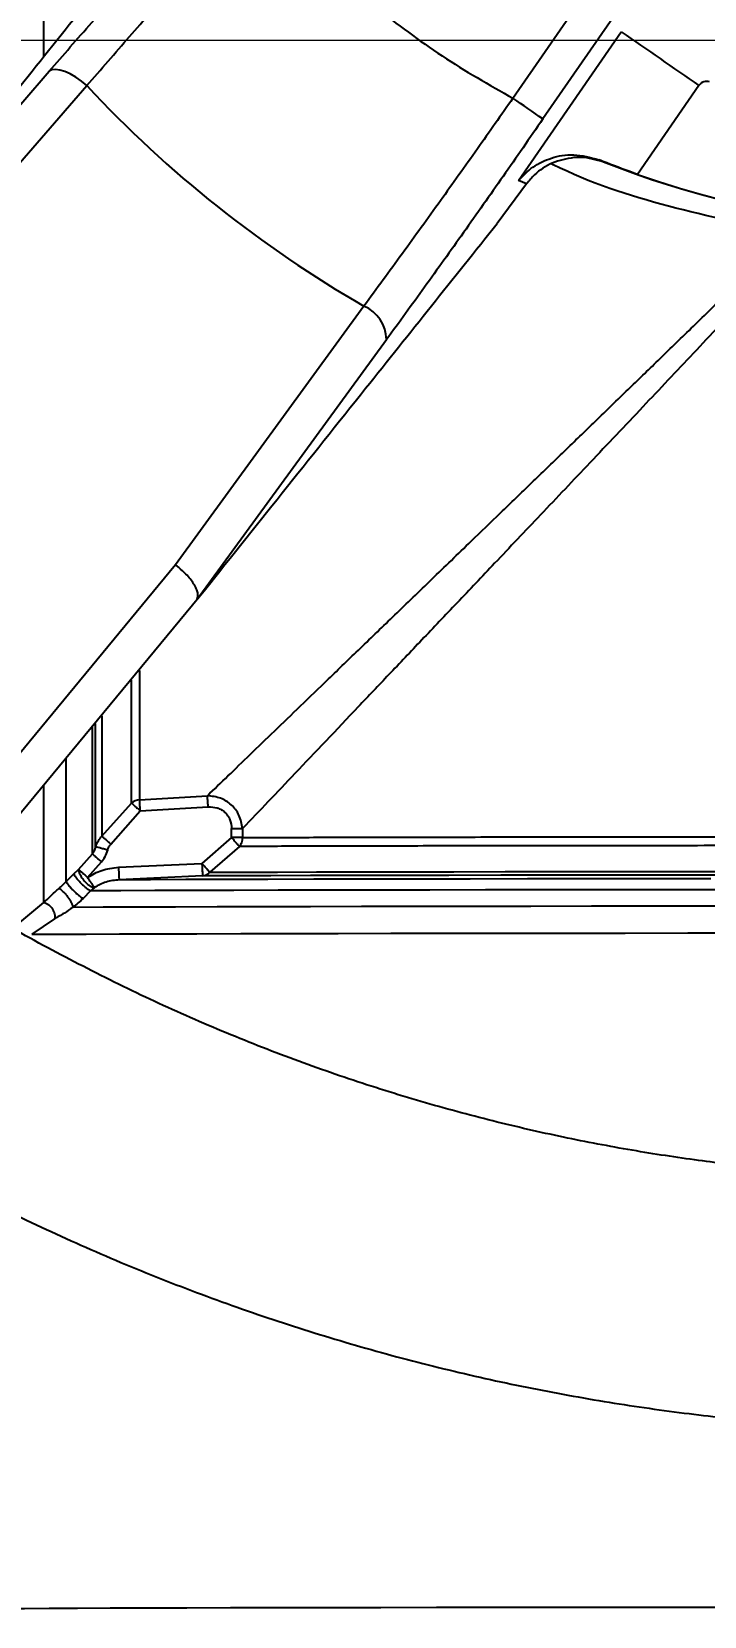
# Model space of a CAD drawing. Header units: millimetres. Extents: x 2371 to 4515, y 843 to 2359.
# Drawn here: x 3152.9 to 3206.2, y 1064 to 1189.6 of the extents above; entities that cross this region are included whole.
import ezdxf

# ---------------------------------------------------------------- set-up
doc = ezdxf.new("R2010")
doc.units = ezdxf.units.MM
doc.linetypes.add('CENTER2', pattern=[28.575, 19.05, -3.175, 3.175, -3.175])
doc.layers.add('AM_5', color=3, linetype='Continuous', lineweight=25)
doc.layers.add('中心线', color=1, linetype='CENTER2', lineweight=13)
doc.styles.add('SLDTEXTSTYLE1', font='txt.shx', dxfattribs={"width": 0.7, "bigfont": 'gbcbig.shx'})
doc.dimstyles.new('SLDDIMSTYLE12$0', dxfattribs={"dimtxt": 12, "dimasz": 10, "dimexe": 0, "dimexo": 0.0625, "dimgap": 0.875, "dimtad": 1, "dimdec": 1, "dimlfac": 1.8, "dimrnd": 1e-09, "dimzin": 12, "dimdsep": 46, "dimtxsty": 'SLDTEXTSTYLE1', "dimcen": 0.09, "dimdle": 8.16, "dimclrd": 3, "dimclre": 3, "dimadec": 0, "dimazin": 3, "dimtfac": 1, "dimtdec": 1, "dimtofl": 0, "dimtmove": 0, "dimatfit": 3, "dimfxl": 0, "dimfrac": 2, "dimtolj": 1, "dimlwd": 5, "dimlwe": 5, "dimarcsym": 0})

# ---------------------------------------------------------------- blocks, each defined once
blk = doc.blocks.new('*D59')
at = {"layer": 'AM_5', "color": 3, "lineweight": 5, "transparency": 16777216}
blk.add_line((3181.63, 1247.54), (3031.29, 1247.54), dxfattribs=at)
at = {"layer": 'AM_5', "color": 3, "linetype": 'Continuous', "lineweight": 5, "transparency": 16777216}
for p, q in [((3031.29, 1237.54), (3031.29, 1015.91)), ((3160.92, 1005.91), (3031.29, 1005.91))]:
    blk.add_line(p, q, dxfattribs=at)
at = {"layer": 'AM_5', "color": 3, "transparency": 16777216}
for points in [[(3029.62, 1237.54), (3032.95, 1237.54), (3031.29, 1247.54)], [(3029.62, 1015.91), (3032.95, 1015.91), (3031.29, 1005.91)]]:
    blk.add_solid(points, dxfattribs=at)
at = {"layer": 'Defpoints', "color": 0, "transparency": 16777216}
for p in [(3181.69, 1247.54), (3031.29, 1005.91), (3160.98, 1005.91)]:
    blk.add_point(p, dxfattribs=at)
at = {"layer": 'AM_5', "color": 0, "transparency": 16777216, "insert": (3024.41, 1079.82), "char_height": 12, "attachment_point": 5, "rotation": 90, "style": 'SLDTEXTSTYLE1'}
blk.add_mtext('\\A1;245', dxfattribs=at)

msp = doc.modelspace()

# ---------------------------------------------------------------- linework, layer by layer
at = {"color": 7, "linetype": 'Continuous', "lineweight": 25}
for p, q in [((3191.062, 1184.356), (3197.172, 1193.211)), ((3200.083, 1192.342), (3193.437, 1182.711)), ((3191.512, 1177.844), (3199.646, 1189.631)), ((3137.608, 1167.257), (3154.294, 1186.494)), ((3140.629, 1166.19), (3157.285, 1185.353)), ((3205.807, 1185.363), (3200.943, 1178.316)), ((3196.817, 1179.656), (3195.887, 1179.658)), ((3196.822, 1179.654), (3196.817, 1179.656)), ((3198.235, 1179.319), (3196.822, 1179.654)), ((3197.872, 1179.479), (3198.235, 1179.319)), ((3192.133, 1177.57), (3189.805, 1174.431)), ((3192.133, 1177.57), (3191.512, 1177.844)), ((3179.25, 1167.884), (3164.306, 1147.36)), ((3166.031, 1144.653), (3181.041, 1165.223)), ((3164.306, 1147.36), (3142.594, 1121.075)), ((3149.728, 1124.944), (3166.168, 1144.802)), ((3158.477, 1125.857), (3160.809, 1128.49)), ((3161.464, 1128.746), (3166.841, 1129.066)), ((3161.517, 1127.867), (3166.893, 1128.187)), ((3159.184, 1125.228), (3161.517, 1127.867)), ((3168.757, 1125.753), (3166.404, 1123.704)), ((3168.757, 1125.753), (3168.757, 1126.459)), ((3169.623, 1126.46), (3169.623, 1125.754)), ((3156.627, 1123.227), (3157.728, 1124.457)), ((3169.37, 1125.047), (3167.022, 1122.999)), ((3156.239, 1122.867), (3156.627, 1123.227)), ((3157.334, 1122.593), (3158.435, 1123.825)), ((3159.79, 1123.398), (3166.404, 1123.704)), ((3155.647, 1122.275), (3156.239, 1122.867)), ((3157.35, 1122.569), (3157.334, 1122.593)), ((3157.878, 1121.797), (3157.583, 1121.526)), ((3166.449, 1122.708), (3159.837, 1122.401)), ((3151.972, 1119.017), (3153.879, 1120.612)), ((3157.583, 1121.526), (3156.992, 1120.934)), ((3154.718, 1119.301), (3152.908, 1118.086))]:
    msp.add_line(p, q, dxfattribs=at)
at = {"color": 7, "linetype": 'Continuous', "lineweight": 25, "flags": 128}
for points in [[(3153.88, 1187.678), (3153.88, 1190.683), (3153.88, 1195.816), (3153.88, 1200.916), (3153.88, 1205.959), (3153.88, 1210.921), (3153.88, 1215.779), (3153.88, 1220.51)], [(3157.285, 1185.353), (3156.855, 1185.709), (3156.41, 1186.022), (3155.964, 1186.28), (3155.536, 1186.473), (3155.142, 1186.594), (3154.795, 1186.638), (3154.508, 1186.605), (3154.294, 1186.494)], [(3160.809, 1128.49), (3160.809, 1131.062), (3160.81, 1133.947), (3160.81, 1137.129), (3160.81, 1138.222)], [(3161.464, 1138.993), (3161.464, 1137.348), (3161.464, 1134.18), (3161.464, 1131.308), (3161.464, 1128.746)], [(3157.728, 1124.457), (3157.728, 1126.932), (3157.728, 1129.715), (3157.728, 1132.793), (3157.728, 1134.518)], [(3157.978, 1125.02), (3157.978, 1127.478), (3157.978, 1130.235), (3157.978, 1133.278), (3157.978, 1134.805)], [(3158.477, 1135.401), (3158.477, 1134.475), (3158.477, 1131.292), (3158.477, 1128.414), (3158.477, 1125.857)], [(3155.647, 1122.275), (3155.647, 1124.762), (3155.647, 1127.565), (3155.647, 1130.67), (3155.647, 1131.989)], [(3153.879, 1120.612), (3153.879, 1122.917), (3153.879, 1125.531), (3153.88, 1128.443), (3153.88, 1129.849)], [(3159.79, 1123.398), (3159.799, 1123.206), (3159.807, 1123.021), (3159.815, 1122.85), (3159.822, 1122.7), (3159.828, 1122.576), (3159.833, 1122.483), (3159.835, 1122.424), (3159.837, 1122.401)], [(3167.022, 1122.999), (3169.553, 1123.008), (3172.382, 1123.016), (3175.495, 1123.024), (3178.875, 1123.032), (3182.505, 1123.039), (3186.364, 1123.045), (3190.432, 1123.051), (3194.689, 1123.056), (3199.11, 1123.061), (3203.674, 1123.065), (3208.356, 1123.068)], [(3206.759, 1122.483), (3201.786, 1122.48), (3196.932, 1122.476), (3192.222, 1122.471), (3187.679, 1122.466), (3183.326, 1122.46), (3179.184, 1122.453), (3175.274, 1122.446), (3171.615, 1122.438), (3168.226, 1122.429), (3165.123, 1122.42), (3162.322, 1122.411), (3159.837, 1122.401)], [(3208.185, 1122.778), (3203.458, 1122.775), (3198.85, 1122.771), (3194.385, 1122.766), (3190.087, 1122.761), (3185.979, 1122.755), (3182.083, 1122.749), (3178.418, 1122.741), (3175.005, 1122.734), (3171.862, 1122.726), (3169.005, 1122.717), (3166.449, 1122.708)], [(3208.029, 1121.614), (3203.061, 1121.611), (3198.199, 1121.607), (3193.465, 1121.603), (3188.881, 1121.597), (3184.469, 1121.592), (3180.248, 1121.585), (3176.239, 1121.578), (3172.46, 1121.571), (3168.928, 1121.563), (3165.66, 1121.554), (3162.671, 1121.545), (3159.974, 1121.536), (3157.583, 1121.526)], [(3207.272, 1120.309), (3202.22, 1120.306), (3197.279, 1120.302), (3192.471, 1120.298), (3187.817, 1120.292), (3183.341, 1120.286), (3179.062, 1120.28), (3175, 1120.273), (3171.175, 1120.265), (3167.603, 1120.257), (3164.302, 1120.248), (3161.288, 1120.239), (3158.572, 1120.229), (3156.17, 1120.219)], [(3152.908, 1118.086), (3154.912, 1118.097), (3157.234, 1118.107), (3159.866, 1118.116), (3162.794, 1118.126), (3166.005, 1118.134), (3169.486, 1118.143), (3173.22, 1118.151), (3177.192, 1118.158), (3181.382, 1118.165), (3185.772, 1118.171), (3190.342, 1118.176), (3195.073, 1118.181), (3199.942, 1118.185), (3204.927, 1118.188), (3210.007, 1118.191)], [(3148.624, 1064.621), (3149.515, 1064.633), (3150.759, 1064.644), (3152.35, 1064.654), (3154.281, 1064.665), (3156.542, 1064.675), (3159.123, 1064.685), (3162.013, 1064.695), (3165.198, 1064.704), (3168.663, 1064.712), (3172.392, 1064.72), (3176.369, 1064.728), (3180.574, 1064.735), (3184.988, 1064.741), (3189.592, 1064.746), (3194.363, 1064.751), (3199.28, 1064.756), (3204.319, 1064.759), (3209.459, 1064.762)]]:
    msp.add_lwpolyline(points, dxfattribs=at)
at = {"color": 7, "linetype": 'Continuous', "lineweight": 25}
for centre, radius, start, end in [((3225.915, 1249.037), 75, 250.55137, 332.45778), ((3898.816, 2192.518), 1222.547, 235.11742, 235.46867), ((3225.915, 1249.105), 93.672, 222.88982, 240.12065), ((2924.076, 796.159), 471.146, 55.13015, 55.48148), ((3225.915, 1249.024), 75, 248.34145, 281.16149), ((3177.985, 1165.1), 3.059, 2.31011, 65.56225), ((3161.504, 1127.68), 1.067, 92.13356, 130.59749), ((3168.489, 1125.753), 1.135, 340.37219, 0.07572), ((3168.595, 1125.712), 1.021, 319.34999, 340.50208), ((3166.39, 1123.534), 0.828, 274.11758, 319.73569)]:
    msp.add_arc(centre, radius, start, end, dxfattribs=at)
for points, knots in [([(3225.482, 1078.805), (3228.043, 1078.83), (3231.623, 1078.865), (3236.892, 1079.144), (3241.357, 1079.479), (3246.673, 1080.044), (3252.242, 1080.818), (3258.055, 1081.828), (3264.026, 1083.084), (3270.102, 1084.595), (3276.24, 1086.365), (3282.406, 1088.399), (3288.569, 1090.699), (3294.706, 1093.264), (3300.794, 1096.094), (3306.814, 1099.188), (3312.746, 1102.543), (3318.575, 1106.155), (3324.285, 1110.021), (3329.861, 1114.135), (3335.288, 1118.492), (3340.554, 1123.086), (3345.645, 1127.911), (3350.55, 1132.958), (3355.257, 1138.221), (3359.755, 1143.691), (3364.033, 1149.36), (3368.081, 1155.217), (3371.891, 1161.253), (3375.453, 1167.459), (3378.758, 1173.824), (3381.799, 1180.336), (3384.568, 1186.986), (3387.058, 1193.76), (3389.264, 1200.648), (3391.178, 1207.637), (3392.797, 1214.714), (3394.115, 1221.868), (3395.128, 1229.085), (3395.832, 1236.352), (3396.225, 1243.656), (3396.304, 1250.984), (3396.067, 1258.322), (3395.513, 1265.657), (3394.641, 1272.974), (3393.45, 1280.261), (3391.942, 1287.504), (3390.117, 1294.689), (3387.977, 1301.802), (3385.523, 1308.829), (3382.758, 1315.758), (3379.685, 1322.574), (3376.308, 1329.265), (3372.631, 1335.816), (3368.657, 1342.216), (3364.392, 1348.452), (3359.841, 1354.51), (3355.009, 1360.378), (3349.902, 1366.045), (3344.525, 1371.497), (3339.078, 1376.545), (3333.605, 1381.197), (3328.147, 1385.466), (3322.522, 1389.509), (3316.74, 1393.317), (3310.813, 1396.885), (3304.75, 1400.207), (3298.565, 1403.278), (3292.268, 1406.091), (3285.874, 1408.643), (3279.399, 1410.929), (3272.862, 1412.945), (3266.287, 1414.688), (3259.714, 1416.153), (3253.22, 1417.334), (3246.93, 1418.231), (3241.407, 1418.815), (3236.524, 1419.182), (3231.7, 1419.422), (3225.725, 1419.539), (3220.209, 1419.429), (3214.939, 1419.157), (3210.475, 1418.82), (3205.159, 1418.255), (3199.59, 1417.481), (3193.776, 1416.471), (3187.805, 1415.215), (3181.729, 1413.705), (3175.591, 1411.934), (3169.426, 1409.9), (3163.262, 1407.6), (3157.126, 1405.035), (3151.038, 1402.205), (3145.018, 1399.111), (3139.085, 1395.756), (3133.256, 1392.144), (3127.546, 1388.278), (3121.971, 1384.164), (3116.544, 1379.807), (3111.278, 1375.213), (3106.187, 1370.388), (3101.282, 1365.341), (3096.575, 1360.078), (3092.077, 1354.608), (3087.799, 1348.94), (3083.75, 1343.082), (3079.94, 1337.046), (3076.379, 1330.84), (3073.074, 1324.475), (3070.031, 1317.963), (3067.269, 1311.312), (3064.932, 1305.03), (3063.654, 1300.924), (3063.09, 1299.116)], [0, 0, 0, 0, 0.0102074, 0.014274, 0.021037, 0.0280561, 0.0355867, 0.0434511, 0.0515783, 0.0599113, 0.0684099, 0.0770439, 0.085791, 0.0946336, 0.1035582, 0.112554, 0.1216124, 0.1307262, 0.1398897, 0.1490979, 0.1583469, 0.1676331, 0.1769537, 0.1863062, 0.1956884, 0.2050985, 0.2145348, 0.2239961, 0.233481, 0.2429885, 0.2525178, 0.262068, 0.2716385, 0.2812287, 0.2908382, 0.3004664, 0.3101132, 0.3197782, 0.3294613, 0.3391624, 0.3488814, 0.3586183, 0.3683733, 0.3781464, 0.387938, 0.3977483, 0.4075776, 0.4174265, 0.4272956, 0.4371854, 0.4470968, 0.4570307, 0.4669882, 0.4769704, 0.486979, 0.4970156, 0.5070822, 0.5171812, 0.5273154, 0.5374882, 0.5477037, 0.5569145, 0.5661226, 0.5753266, 0.5845258, 0.5937191, 0.6029052, 0.6120821, 0.6212471, 0.6303962, 0.6395236, 0.6486197, 0.6576679, 0.6666375, 0.6754633, 0.6839789, 0.6919633, 0.6976055, 0.7035012, 0.7112199, 0.7214273, 0.7254939, 0.7322569, 0.739276, 0.7468066, 0.754671, 0.7627982, 0.7711312, 0.7796298, 0.7882638, 0.7970109, 0.8058535, 0.8147781, 0.8237739, 0.8328323, 0.8419461, 0.8511096, 0.8603178, 0.8695668, 0.878853, 0.8881736, 0.8975261, 0.9069083, 0.9163184, 0.9257547, 0.935216, 0.9447009, 0.9542084, 0.9637377, 0.9732879, 0.9828584, 0.9924486, 1, 1, 1, 1]), ([(3055.612, 1250.297), (3055.596, 1249.305), (3055.541, 1245.866), (3055.777, 1239.977), (3056.316, 1232.642), (3057.192, 1225.325), (3058.381, 1218.038), (3059.889, 1210.795), (3061.714, 1203.61), (3063.855, 1196.498), (3066.309, 1189.47), (3069.074, 1182.541), (3072.146, 1175.725), (3075.523, 1169.034), (3079.201, 1162.483), (3083.175, 1156.083), (3087.44, 1149.847), (3091.991, 1143.789), (3096.823, 1137.921), (3101.93, 1132.254), (3107.306, 1126.802), (3112.753, 1121.754), (3118.227, 1117.102), (3123.685, 1112.833), (3129.31, 1108.79), (3135.091, 1104.982), (3141.019, 1101.414), (3147.081, 1098.092), (3153.267, 1095.021), (3159.563, 1092.208), (3165.957, 1089.656), (3172.432, 1087.37), (3178.97, 1085.354), (3185.545, 1083.611), (3192.118, 1082.146), (3198.612, 1080.965), (3204.901, 1080.068), (3210.425, 1079.484), (3215.308, 1079.118), (3220.132, 1078.87), (3223.546, 1078.829), (3225.482, 1078.805)], [0, 0, 0, 0, 0.0110977, 0.0384563, 0.065866, 0.0933273, 0.120841, 0.1484084, 0.1760305, 0.2037091, 0.231446, 0.2592434, 0.2871039, 0.3150305, 0.3430267, 0.3710966, 0.3992451, 0.4274777, 0.4558012, 0.4842235, 0.512754, 0.5414043, 0.5672369, 0.5930617, 0.6188752, 0.6446752, 0.6704587, 0.6962218, 0.7219592, 0.7476632, 0.7733229, 0.7989215, 0.8244321, 0.8498086, 0.8749648, 0.8997175, 0.9236002, 0.9459932, 0.9618174, 0.9783523, 1, 1, 1, 1]), ([(3154.294, 1186.494), (3155.409, 1187.775), (3157.641, 1190.339), (3161.182, 1194.336), (3164.825, 1198.404), (3167.307, 1201.133), (3168.552, 1202.502)], [0, 0, 0, 0, 0.2492462, 0.4987214, 0.7485201, 1, 1, 1, 1]), ([(3157.285, 1185.353), (3158.399, 1186.645), (3160.587, 1189.182), (3163.996, 1193.068), (3167.354, 1196.857), (3169.589, 1199.344), (3170.684, 1200.562)], [0, 0, 0, 0, 0.2645644, 0.5194287, 0.7645782, 1, 1, 1, 1]), ([(3137.723, 1167.424), (3142.139, 1172.96), (3150.025, 1182.845), (3157.96, 1192.791), (3161.451, 1197.168)], [0, 0, 0, 0, 0.5600004, 1, 1, 1, 1]), ([(3206.651, 1185.661), (3206.573, 1185.677), (3206.415, 1185.709), (3206.176, 1185.661), (3205.961, 1185.548), (3205.858, 1185.425), (3205.807, 1185.363)], [0, 0, 0, 0, 0.25074163, 0.50062857, 0.74985022, 1, 1, 1, 1]), ([(3191.062, 1184.356), (3190.121, 1183.015), (3188.201, 1180.277), (3185.264, 1176.154), (3182.242, 1171.96), (3180.26, 1169.26), (3179.25, 1167.884)], [0, 0, 0, 0, 0.2354209, 0.48057, 0.7354347, 1, 1, 1, 1]), ([(3193.437, 1182.711), (3192.383, 1181.19), (3190.283, 1178.157), (3187.138, 1173.694), (3184.037, 1169.346), (3182.04, 1166.597), (3181.041, 1165.223)], [0, 0, 0, 0, 0.2514799, 0.5012785, 0.7507527, 1, 1, 1, 1]), ([(3191.512, 1177.844), (3191.866, 1178.216), (3192.573, 1178.959), (3194.066, 1179.667), (3195.842, 1180.024), (3197.195, 1179.661), (3197.872, 1179.479)], [0, 0, 0, 0, 0.2505535, 0.5002592, 0.7500542, 1, 1, 1, 1]), ([(3195.887, 1179.658), (3195.299, 1179.545), (3194.126, 1179.318), (3192.895, 1178.479), (3192.34, 1177.816), (3192.133, 1177.57)], [0, 0, 0, 0, 0.3869803, 0.7723493, 1, 1, 1, 1]), ([(3200.943, 1178.316), (3200.111, 1178.619), (3199.045, 1179.007), (3198.083, 1179.394), (3197.872, 1179.479)], [0, 0, 0, 0, 0.7808049, 1, 1, 1, 1]), ([(3212.888, 1173.654), (3209.708, 1174.315), (3203.363, 1175.633), (3197.091, 1177.648), (3194.156, 1179.138), (3194.106, 1179.163)], [0, 0, 0, 0, 0.4968488, 0.9914439, 1, 1, 1, 1]), ([(3166.168, 1144.802), (3170.567, 1150.316), (3178.423, 1160.164), (3186.327, 1170.072), (3189.805, 1174.431)], [0, 0, 0, 0, 0.5600002, 1, 1, 1, 1]), ([(3166.841, 1129.066), (3167.376, 1129.583), (3168.464, 1130.633), (3170.245, 1132.351), (3172.164, 1134.204), (3174.232, 1136.2), (3176.499, 1138.388), (3178.988, 1140.789), (3181.718, 1143.423), (3184.649, 1146.252), (3187.457, 1148.963), (3190.106, 1151.52), (3192.52, 1153.851), (3194.975, 1156.224), (3197.479, 1158.644), (3199.555, 1160.654), (3201.217, 1162.264), (3202.431, 1163.442), (3203.706, 1164.679), (3205.04, 1165.975), (3206.13, 1167.035), (3206.971, 1167.854), (3207.563, 1168.431), (3208.209, 1169.061), (3208.91, 1169.746), (3209.835, 1170.651), (3210.853, 1171.649), (3211.833, 1172.613), (3212.437, 1173.209), (3212.752, 1173.519), (3212.852, 1173.619), (3212.888, 1173.654)], [0, 0, 0, 0, 0.046815, 0.0951103, 0.144924, 0.1962908, 0.2492415, 0.3076599, 0.3687368, 0.4324948, 0.4989523, 0.5474914, 0.5980276, 0.6477144, 0.6969811, 0.7488148, 0.7716581, 0.7956054, 0.8206552, 0.8468061, 0.8740566, 0.8845335, 0.8960667, 0.9086554, 0.922299, 0.9369964, 0.9626405, 0.9816845, 0.994136, 0.9978912, 1, 1, 1, 1]), ([(3213.613, 1172.958), (3212.242, 1171.483), (3209.48, 1168.512), (3205.38, 1164.157), (3201.256, 1159.786), (3197.211, 1155.513), (3193.292, 1151.379), (3189.785, 1147.683), (3186.653, 1144.385), (3183.858, 1141.442), (3181.243, 1138.689), (3177.812, 1135.078), (3173.773, 1130.83), (3170.972, 1127.88), (3169.623, 1126.46)], [0, 0, 0, 0, 0.0838137, 0.1688192, 0.2514311, 0.3390822, 0.4223802, 0.5013551, 0.5674319, 0.6310507, 0.6922419, 0.7510397, 0.8801277, 1, 1, 1, 1]), ([(3166.031, 1144.653), (3166.067, 1144.806), (3166.122, 1145.041), (3165.966, 1145.488), (3165.7, 1145.981), (3165.229, 1146.567), (3164.716, 1147.038), (3164.426, 1147.27), (3164.337, 1147.337), (3164.306, 1147.36)], [0, 0, 0, 0, 0.23899542, 0.36783236, 0.49967813, 0.74897246, 0.92468056, 0.97394084, 1, 1, 1, 1]), ([(3166.168, 1144.802), (3166.144, 1144.772), (3166.095, 1144.711), (3166.045, 1144.653), (3166.026, 1144.636), (3166.025, 1144.641), (3166.029, 1144.65), (3166.031, 1144.653)], [0, 0, 0, 0, 0.33257121, 0.68796459, 0.83138137, 0.94978396, 1, 1, 1, 1]), ([(3160.809, 1128.49), (3160.841, 1128.462), (3160.905, 1128.406), (3161.074, 1128.257), (3161.283, 1128.072), (3161.437, 1127.937), (3161.517, 1127.867)], [0, 0, 0, 0, 0.2436742, 0.4995317, 0.7402218, 1, 1, 1, 1]), ([(3161.517, 1127.867), (3161.511, 1127.955), (3161.501, 1128.134), (3161.486, 1128.386), (3161.473, 1128.602), (3161.467, 1128.699), (3161.464, 1128.746)], [0, 0, 0, 0, 0.24542425, 0.50000216, 0.75894625, 1, 1, 1, 1]), ([(3166.893, 1128.187), (3166.888, 1128.275), (3166.877, 1128.454), (3166.862, 1128.704), (3166.85, 1128.92), (3166.844, 1129.018), (3166.841, 1129.066)], [0, 0, 0, 0, 0.2454989, 0.5000768, 0.7546143, 1, 1, 1, 1]), ([(3169.623, 1126.46), (3169.556, 1126.829), (3169.429, 1127.535), (3168.769, 1128.383), (3167.88, 1128.948), (3167.196, 1129.025), (3166.841, 1129.065)], [0, 0, 0, 0, 0.2663901, 0.5098892, 0.7453095, 1, 1, 1, 1]), ([(3166.893, 1128.187), (3167.137, 1128.18), (3167.504, 1128.168), (3167.947, 1127.972), (3168.237, 1127.762), (3168.47, 1127.491), (3168.7, 1127.065), (3168.734, 1126.701), (3168.757, 1126.459)], [0, 0, 0, 0, 0.2521275, 0.3779391, 0.5007289, 0.6233866, 0.7488517, 1, 1, 1, 1]), ([(3157.978, 1125.02), (3158.041, 1125.187), (3158.157, 1125.496), (3158.377, 1125.744), (3158.477, 1125.857)], [0, 0, 0, 0, 0.5425488, 1, 1, 1, 1]), ([(3159.184, 1125.228), (3159.111, 1125.294), (3158.959, 1125.429), (3158.749, 1125.615), (3158.574, 1125.771), (3158.509, 1125.829), (3158.477, 1125.857)], [0, 0, 0, 0, 0.238008, 0.4918756, 0.7501051, 1, 1, 1, 1]), ([(3169.37, 1125.047), (3169.342, 1125.079), (3169.285, 1125.145), (3169.135, 1125.317), (3168.954, 1125.526), (3168.822, 1125.678), (3168.757, 1125.753)], [0, 0, 0, 0, 0.2438677, 0.4995477, 0.7554703, 1, 1, 1, 1]), ([(3157.728, 1124.457), (3157.78, 1124.536), (3157.894, 1124.712), (3157.948, 1124.911), (3157.978, 1125.02)], [0, 0, 0, 0, 0.4552726, 1, 1, 1, 1]), ([(3157.728, 1124.457), (3157.758, 1124.43), (3157.819, 1124.375), (3157.989, 1124.224), (3158.201, 1124.034), (3158.358, 1123.894), (3158.435, 1123.825)], [0, 0, 0, 0, 0.2380919, 0.4920716, 0.750311, 1, 1, 1, 1]), ([(3158.935, 1124.76), (3158.823, 1124.79), (3158.592, 1124.852), (3158.286, 1124.935), (3158.058, 1124.998), (3158.004, 1125.013), (3157.978, 1125.02)], [0, 0, 0, 0, 0.24175178, 0.499999, 0.75824676, 1, 1, 1, 1]), ([(3158.435, 1123.825), (3158.541, 1123.959), (3158.762, 1124.241), (3158.875, 1124.581), (3158.935, 1124.76)], [0, 0, 0, 0, 0.4756659, 1, 1, 1, 1]), ([(3158.935, 1124.76), (3158.963, 1124.846), (3159.019, 1125.017), (3159.13, 1125.158), (3159.184, 1125.228)], [0, 0, 0, 0, 0.5061903, 1, 1, 1, 1]), ([(3285.023, 1125.037), (3283.658, 1125.042), (3280.928, 1125.054), (3275.521, 1125.069), (3269.273, 1125.082), (3262.202, 1125.094), (3254.464, 1125.103), (3246.195, 1125.111), (3237.552, 1125.115), (3228.692, 1125.117), (3219.782, 1125.117), (3210.985, 1125.114), (3202.464, 1125.108), (3194.379, 1125.1), (3186.872, 1125.09), (3180.109, 1125.077), (3174.119, 1125.063), (3170.953, 1125.053), (3169.37, 1125.047)], [0, 0, 0, 0, 0.0625, 0.125, 0.1875, 0.25, 0.3125001, 0.3750001, 0.4375001, 0.5000001, 0.5625001, 0.6250001, 0.6875001, 0.75, 0.8125, 0.875, 0.9375, 1, 1, 1, 1]), ([(3156.627, 1123.227), (3156.629, 1123.17), (3156.633, 1123.056), (3156.726, 1122.824), (3156.872, 1122.572), (3157.005, 1122.41), (3157.071, 1122.328)], [0, 0, 0, 0, 0.25, 0.5, 0.75, 1, 1, 1, 1]), ([(3156.627, 1123.227), (3156.657, 1123.2), (3156.719, 1123.144), (3156.892, 1122.989), (3157.103, 1122.799), (3157.259, 1122.66), (3157.334, 1122.593)], [0, 0, 0, 0, 0.2437891, 0.4999948, 0.7562033, 1, 1, 1, 1]), ([(3157.334, 1122.593), (3157.702, 1122.805), (3158.463, 1123.246), (3159.337, 1123.346), (3159.79, 1123.398)], [0, 0, 0, 0, 0.4826701, 1, 1, 1, 1]), ([(3166.404, 1123.704), (3166.469, 1123.63), (3166.603, 1123.476), (3166.786, 1123.267), (3166.937, 1123.095), (3166.994, 1123.03), (3167.022, 1122.999)], [0, 0, 0, 0, 0.2440869, 0.5, 0.7559131, 1, 1, 1, 1]), ([(3166.404, 1123.704), (3166.409, 1123.581), (3166.418, 1123.39), (3166.429, 1123.161), (3166.436, 1123.003), (3166.442, 1122.874), (3166.448, 1122.748), (3166.449, 1122.724), (3166.449, 1122.708)], [0, 0, 0, 0, 0.2398808, 0.3686825, 0.5001064, 0.6315148, 0.7602719, 1, 1, 1, 1]), ([(3153.879, 1120.612), (3154.044, 1120.771), (3154.298, 1121.016), (3154.699, 1121.398), (3154.95, 1121.621), (3155.059, 1121.719)], [0, 0, 0, 0, 0.5074093, 0.7858085, 1, 1, 1, 1]), ([(3155.059, 1121.719), (3155.163, 1121.81), (3155.359, 1121.984), (3155.555, 1122.182), (3155.647, 1122.275)], [0, 0, 0, 0, 0.5295864, 1, 1, 1, 1]), ([(3155.059, 1121.719), (3155.109, 1121.692), (3155.209, 1121.639), (3155.401, 1121.471), (3155.594, 1121.265), (3155.771, 1121.042), (3155.929, 1120.812), (3156.06, 1120.582), (3156.153, 1120.366), (3156.164, 1120.268), (3156.17, 1120.219)], [0, 0, 0, 0, 0.1310483, 0.2625369, 0.3881864, 0.5032326, 0.6148558, 0.7377661, 0.8681392, 1, 1, 1, 1]), ([(3155.647, 1122.275), (3155.667, 1122.232), (3155.708, 1122.146), (3155.855, 1121.947), (3156.039, 1121.733), (3156.242, 1121.521), (3156.455, 1121.319), (3156.668, 1121.137), (3156.865, 1120.992), (3156.95, 1120.954), (3156.992, 1120.934)], [0, 0, 0, 0, 0.1309207, 0.2620469, 0.3867059, 0.5, 0.6132942, 0.7379531, 0.8690793, 1, 1, 1, 1]), ([(3156.239, 1122.866), (3156.259, 1122.823), (3156.299, 1122.737), (3156.447, 1122.538), (3156.63, 1122.325), (3156.833, 1122.113), (3157.045, 1121.911), (3157.259, 1121.729), (3157.456, 1121.584), (3157.541, 1121.545), (3157.583, 1121.526)], [0, 0, 0, 0, 0.131037, 0.2621403, 0.3866575, 0.4997396, 0.6131643, 0.7379157, 0.8690833, 1, 1, 1, 1]), ([(3157.072, 1122.328), (3157.143, 1122.252), (3157.286, 1122.099), (3157.511, 1121.928), (3157.72, 1121.813), (3157.826, 1121.802), (3157.878, 1121.797)], [0, 0, 0, 0, 0.25, 0.5, 0.75, 1, 1, 1, 1]), ([(3157.878, 1121.797), (3157.859, 1121.825), (3157.818, 1121.884), (3157.694, 1122.066), (3157.533, 1122.301), (3157.411, 1122.481), (3157.35, 1122.569)], [0, 0, 0, 0, 0.2352392, 0.4885379, 0.7480169, 1, 1, 1, 1]), ([(3159.837, 1122.401), (3159.489, 1122.365), (3158.797, 1122.292), (3158.183, 1121.961), (3157.878, 1121.797)], [0, 0, 0, 0, 0.5026251, 1, 1, 1, 1]), ([(3153.879, 1120.612), (3153.947, 1120.59), (3154.083, 1120.547), (3154.275, 1120.42), (3154.441, 1120.261), (3154.572, 1120.079), (3154.665, 1119.89), (3154.722, 1119.696), (3154.746, 1119.495), (3154.728, 1119.367), (3154.718, 1119.301)], [0, 0, 0, 0, 0.13250076, 0.26622331, 0.39744304, 0.52283186, 0.63990496, 0.75186647, 0.87216701, 1, 1, 1, 1]), ([(3156.992, 1120.934), (3156.864, 1120.811), (3156.6, 1120.557), (3156.316, 1120.334), (3156.17, 1120.219)], [0, 0, 0, 0, 0.4845227, 1, 1, 1, 1]), ([(3225.533, 1098.805), (3223.133, 1098.842), (3219.774, 1098.895), (3214.831, 1099.199), (3210.642, 1099.555), (3205.655, 1100.147), (3200.434, 1100.946), (3194.988, 1101.984), (3189.4, 1103.268), (3183.721, 1104.806), (3177.992, 1106.604), (3172.248, 1108.664), (3166.519, 1110.989), (3160.824, 1113.572), (3155.203, 1116.441), (3151.28, 1118.573), (3149.277, 1119.814), (3149.077, 1119.939)], [0, 0, 0, 0, 0.089708, 0.1255093, 0.1850415, 0.2468399, 0.3131505, 0.3824082, 0.4539863, 0.5273844, 0.6022463, 0.6783085, 0.7553722, 0.8332846, 0.9119262, 0.9912022, 1, 1, 1, 1]), ([(3156.17, 1120.219), (3155.937, 1120.062), (3155.366, 1119.677), (3154.959, 1119.441), (3154.718, 1119.301)], [0, 0, 0, 0, 0.4080088, 1, 1, 1, 1])]:
    msp.add_open_spline(points, degree=3, knots=knots, dxfattribs=at)
for points in [[(3180.15, 1191.55), (3181.888, 1190.229), (3185.365, 1187.588), (3189.163, 1185.433), (3191.062, 1184.356)], [(3168.757, 1126.459), (3168.844, 1126.459), (3169.019, 1126.459), (3169.262, 1126.459), (3169.475, 1126.459), (3169.574, 1126.46), (3169.623, 1126.46)], [(3169.623, 1125.754), (3169.574, 1125.754), (3169.475, 1125.754), (3169.262, 1125.753), (3169.019, 1125.753), (3168.845, 1125.753), (3168.757, 1125.753)], [(3169.623, 1125.754), (3171.199, 1125.759), (3174.352, 1125.77), (3180.315, 1125.784), (3187.047, 1125.796), (3194.52, 1125.807), (3202.569, 1125.815), (3211.052, 1125.82), (3219.809, 1125.823), (3228.68, 1125.824), (3237.499, 1125.822), (3246.104, 1125.817), (3254.336, 1125.81), (3262.039, 1125.801), (3269.079, 1125.789), (3275.298, 1125.776), (3280.681, 1125.76), (3283.399, 1125.749), (3284.758, 1125.744)]]:
    msp.add_open_spline(points, degree=3, dxfattribs=at)
at = {"layer": '中心线', "linetype": 'ByBlock'}
msp.add_line((3105.369, 1188.969), (3235.286, 1188.969), dxfattribs=at)

# ---------------------------------------------------------------- dimensions: what is measured, and where the dimension line sits
at = {"layer": 'AM_5'}
dim = msp.add_linear_dim(base=(3031.286, 1005.911), p1=(3181.688, 1247.536), p2=(3160.981, 1005.911), angle=90, text='245', dimstyle='SLDDIMSTYLE12$0', override={"dimlfac": 1}, dxfattribs=at)
dim.commit()
dim.dimension.update_dxf_attribs({"geometry": '*D59', "text_midpoint": (3031.286, 1079.824), "dimtype": 160})

doc.saveas('drawing.dxf')
